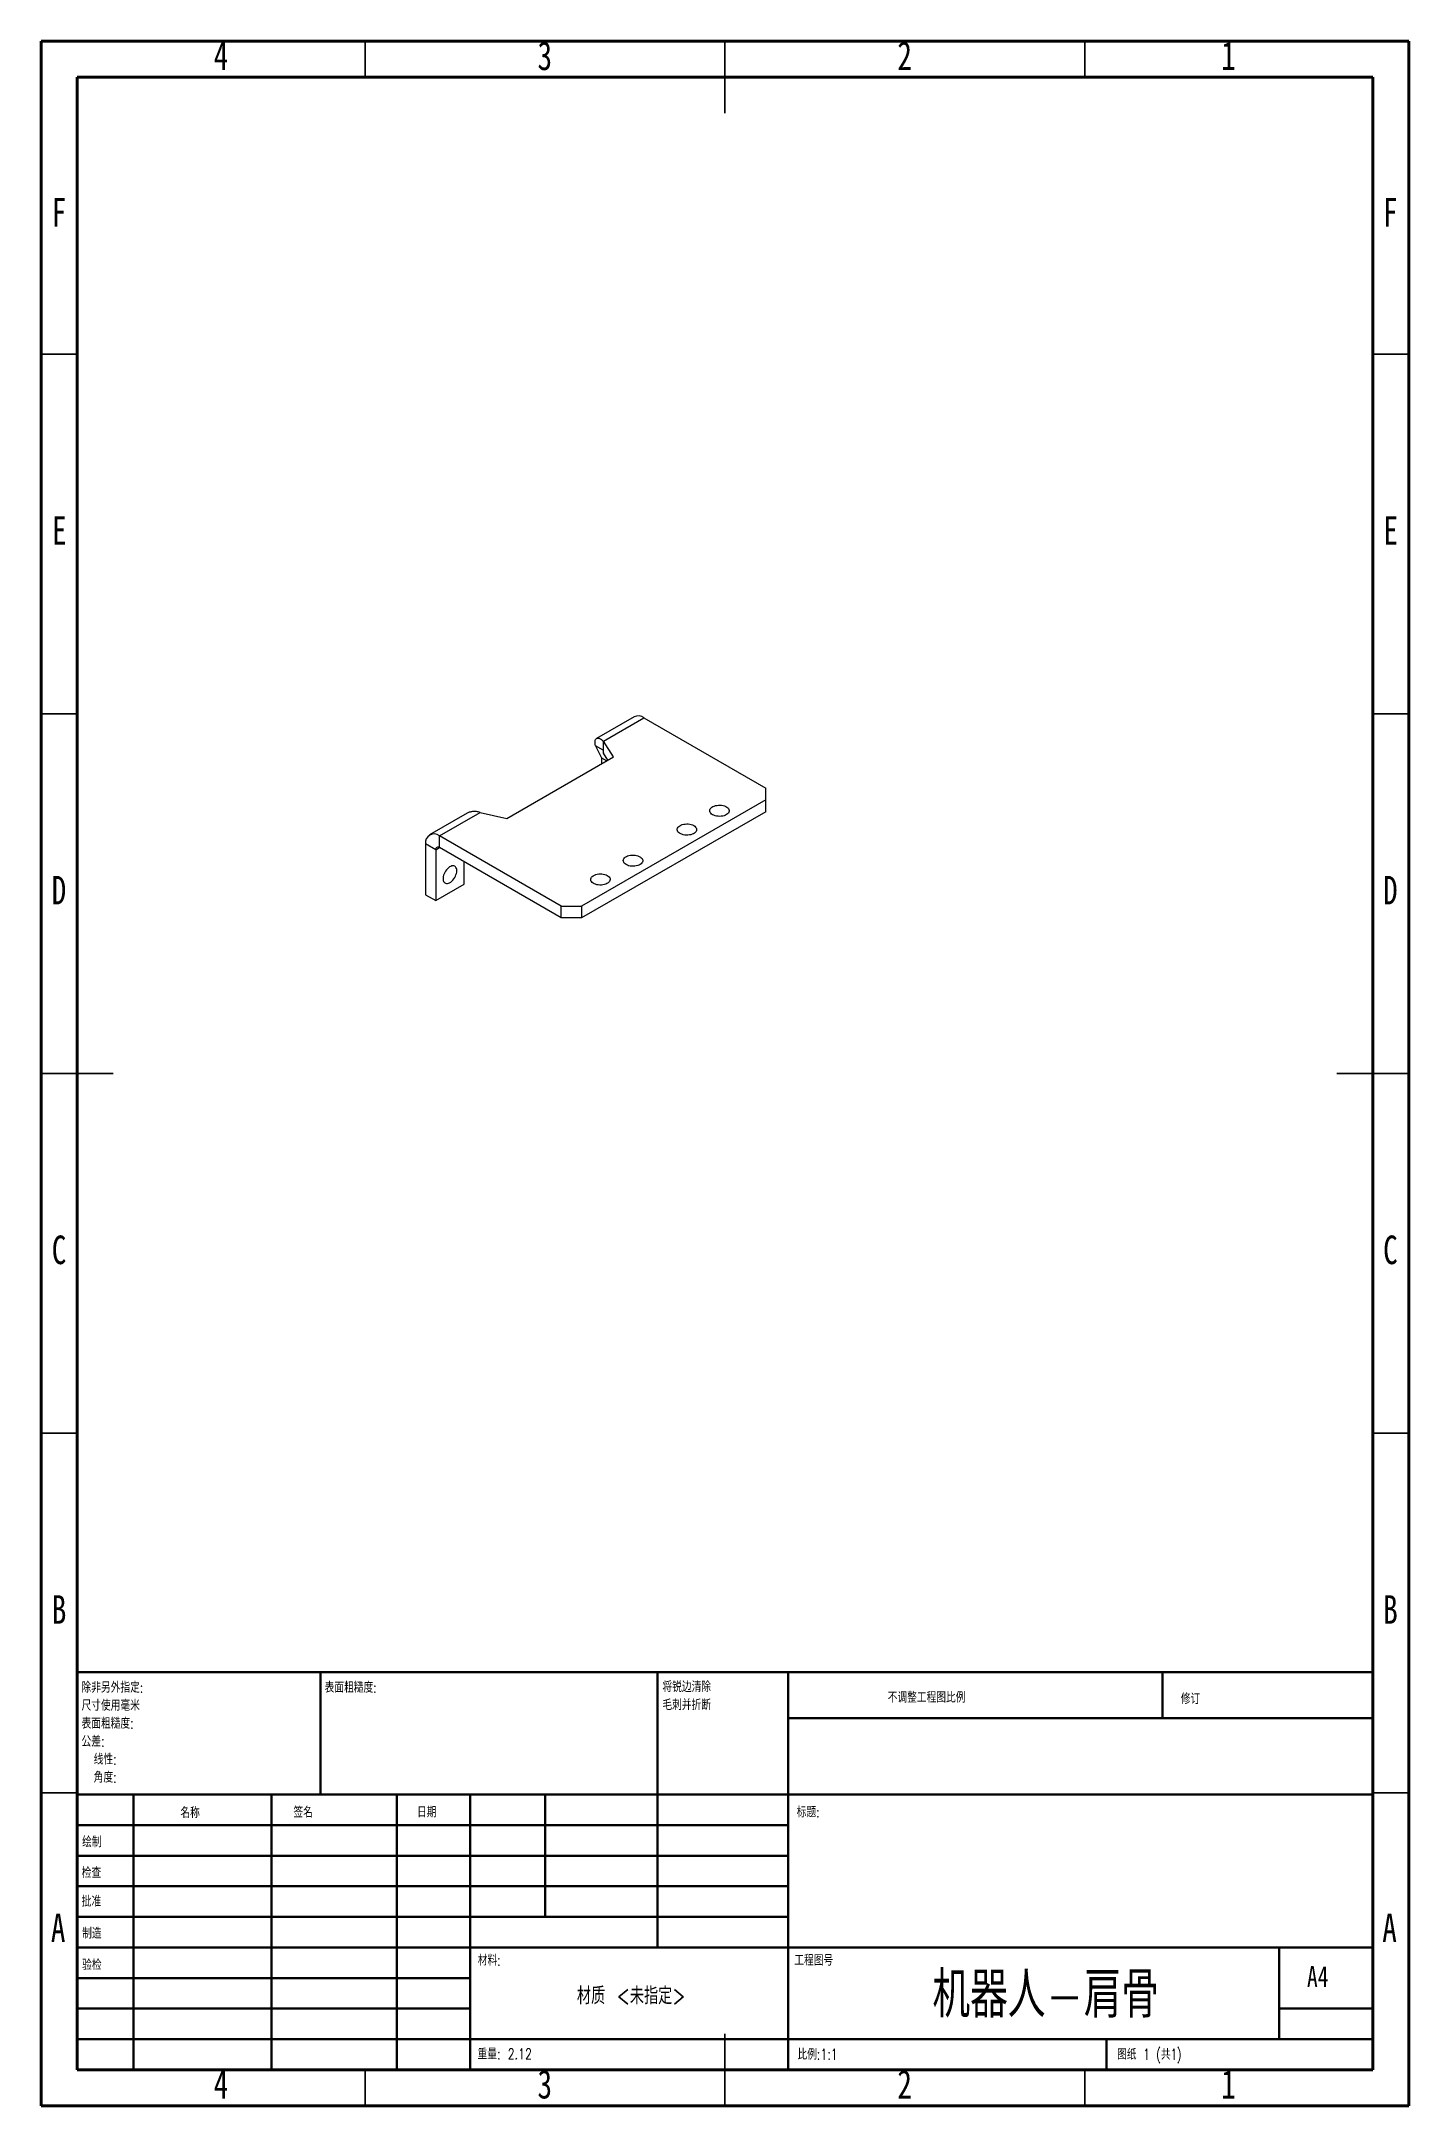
# Model space of a CAD drawing. Header units: millimetres. Extents: x 15 to 205, y 5 to 292.
import ezdxf

# ---------------------------------------------------------------- set-up
doc = ezdxf.new("R2010")
doc.units = ezdxf.units.MM
doc.styles.add('SLDTEXTSTYLE0', font='TXT', dxfattribs={"width": 0.75})
doc.styles.add('SLDTEXTSTYLE1', font='TXT', dxfattribs={"width": 0.75, "bigfont": 'bigfont'})
doc.styles.add('SLDTEXTSTYLE2', font='TXT', dxfattribs={"width": 0.694444, "bigfont": 'bigfont'})

# ---------------------------------------------------------------- blocks, each defined once
blk = doc.blocks.new('SW_NOTE_0')
at = {"color": 0, "linetype": 'Continuous', "lineweight": 0, "char_height": 1.5, "attachment_point": 1, "style": 'SLDTEXTSTYLE1'}
for s, insert in [('\\M+18F9C\\M+194F1另\\M+18A4F\\M+18E77\\M+192E8:', (0, 1.93)), ('\\M+18EDA\\M+190A1\\M+18E67\\M+19770\\M+19F7C\\M+195C4', (0, -0.57)), ('\\M+1955C\\M+196CA\\M+19165糙\\M+19378:', (0, -3.07)), ('\\M+18CF6\\M+18DB7:', (0, -5.57)), ('线\\M+190AB:', (1.69, -8.07)), ('\\M+18A70\\M+19378:', (1.69, -10.57))]:
    blk.add_mtext(s, dxfattribs=dict(at, insert=insert))
blk = doc.blocks.new('SW_NOTE_1')
at = {"color": 0, "linetype": 'Continuous', "lineweight": 0, "char_height": 1.5, "attachment_point": 1, "style": 'SLDTEXTSTYLE1'}
for s, insert in [('\\M+18FAB锐边\\M+190B4\\M+18F9C', (0, 1.93)), ('\\M+196D1\\M+18E68\\M+19BF3\\M+190DC\\M+19266', (0, -0.57))]:
    blk.add_mtext(s, dxfattribs=dict(at, insert=insert))

msp = doc.modelspace()

# ---------------------------------------------------------------- linework, layer by layer
at = {"color": 7, "linetype": 'Continuous', "lineweight": 70}
for p, q in [((15, 5), (15, 292)), ((15, 292), (205, 292)), ((205, 292), (205, 5)), ((20, 10), (20, 287)), ((20, 287), (200, 287)), ((200, 287), (200, 10)), ((200, 10), (20, 10)), ((205, 5), (15, 5))]:
    msp.add_line(p, q, dxfattribs=at)
at = {"color": 7, "linetype": 'Continuous', "lineweight": 35}
for p, q in [((60, 287), (60, 292)), ((110, 292), (110, 282)), ((110, 287), (110, 292)), ((160, 287), (160, 292)), ((20, 248.5), (15, 248.5)), ((200, 248.5), (205, 248.5)), ((20, 198.5), (15, 198.5)), ((200, 198.5), (205, 198.5)), ((15, 148.5), (25, 148.5)), ((20, 148.5), (15, 148.5)), ((205, 148.5), (195, 148.5)), ((200, 148.5), (205, 148.5)), ((20, 98.5), (15, 98.5)), ((200, 98.5), (205, 98.5)), ((20, 48.5), (15, 48.5)), ((200, 48.5), (205, 48.5)), ((110, 5), (110, 15)), ((60, 10), (60, 5)), ((110, 10), (110, 5)), ((160, 10), (160, 5))]:
    msp.add_line(p, q, dxfattribs=at)
at = {"color": 7, "linetype": 'Continuous', "lineweight": 25}
for p, q in [((97.38, 198.08), (92.16, 195.07)), ((93.1, 194.68), (98.74, 197.94)), ((98.74, 197.94), (115.67, 188.17)), ((79.68, 183.97), (94.53, 192.54)), ((93.09, 193.44), (92.02, 194.06)), ((92.02, 194.06), (92.85, 192.39)), ((92.85, 192.39), (93.56, 191.98)), ((92.85, 192.39), (92.85, 191.57)), ((94.53, 192.54), (93.1, 194.68)), ((93.1, 193.05), (93.1, 194.68)), ((93.74, 192.08), (93.1, 193.05)), ((115.67, 186.54), (115.67, 188.17)), ((74.17, 184.68), (68.95, 181.67)), ((70.32, 181.53), (75.96, 184.79)), ((75.96, 184.79), (79.68, 183.97)), ((115.67, 186.54), (90.07, 171.76)), ((115.67, 184.9), (90.07, 170.13)), ((115.67, 184.9), (115.67, 186.54)), ((87.24, 171.76), (70.32, 181.53)), ((70.32, 179.9), (70.32, 181.53)), ((69.8, 179.6), (68.38, 180.41)), ((68.38, 180.41), (68.38, 173.36)), ((69.8, 179.6), (70.32, 179.9)), ((69.8, 179.6), (69.8, 172.55)), ((87.24, 170.13), (70.32, 179.9)), ((73.76, 174.83), (73.76, 177.91)), ((68.38, 173.36), (69.8, 172.55)), ((69.8, 172.55), (73.76, 174.83)), ((87.24, 171.76), (90.07, 171.76)), ((87.24, 170.13), (87.24, 171.76)), ((90.07, 170.13), (87.24, 170.13)), ((90.07, 171.76), (90.07, 170.13))]:
    msp.add_line(p, q, dxfattribs=at)
at = {"color": 7, "linetype": 'Continuous', "lineweight": 50}
for p, q in [((20, 65.25), (200, 65.25)), ((20, 65.25), (20, 10)), ((53.8, 48.25), (53.8, 65.25)), ((100.6, 65.25), (100.6, 27)), ((118.8, 65.25), (118.8, 10)), ((170.8, 58.88), (170.8, 65.25)), ((200, 58.88), (118.8, 58.88)), ((200, 48.25), (20, 48.25)), ((27.8, 48.25), (27.8, 10)), ((46.99, 48.25), (46.99, 10)), ((64.4, 48.25), (64.4, 10)), ((74.6, 10), (74.6, 48.25)), ((85, 31.25), (85, 48.25)), ((118.8, 44), (20, 44)), ((118.8, 39.75), (20, 39.75)), ((118.8, 35.5), (20, 35.5)), ((118.8, 31.25), (20, 31.25)), ((74.6, 27), (20, 27)), ((74.6, 27), (200, 27)), ((187, 14.25), (187, 27)), ((74.6, 22.75), (20, 22.75)), ((74.6, 18.5), (20, 18.5)), ((200, 18.5), (187, 18.5)), ((20, 14.25), (200, 14.25)), ((163, 10), (163, 14.25))]:
    msp.add_line(p, q, dxfattribs=at)
at = {"color": 7, "linetype": 'Continuous', "lineweight": 25, "flags": 128}
for points in [[(108.28, 184.48), (108.14, 184.57), (108.03, 184.68), (107.95, 184.8), (107.9, 184.92), (107.89, 185.04), (107.91, 185.17), (107.96, 185.29), (108.05, 185.4), (108.17, 185.51), (108.32, 185.6), (108.49, 185.68), (108.68, 185.74), (108.89, 185.78), (109.1, 185.8), (109.32, 185.81), (109.53, 185.79), (109.74, 185.75), (109.93, 185.69), (110.11, 185.62), (110.26, 185.53), (110.39, 185.43), (110.49, 185.32), (110.55, 185.2), (110.58, 185.07), (110.58, 184.95), (110.54, 184.83), (110.47, 184.71), (110.36, 184.6), (110.23, 184.5), (110.07, 184.41), (109.89, 184.34), (109.69, 184.29), (109.48, 184.26), (109.26, 184.25), (109.05, 184.26), (108.83, 184.28), (108.63, 184.33), (108.45, 184.4), (108.28, 184.48)], [(105.66, 182.97), (105.81, 182.87), (105.92, 182.76), (106, 182.65), (106.05, 182.52), (106.06, 182.4), (106.04, 182.27), (105.98, 182.15), (105.89, 182.04), (105.77, 181.93), (105.63, 181.84), (105.45, 181.76), (105.26, 181.7), (105.06, 181.66), (104.85, 181.64), (104.63, 181.64), (104.41, 181.65), (104.21, 181.69), (104.01, 181.75), (103.84, 181.82), (103.68, 181.91), (103.55, 182.01), (103.46, 182.12), (103.39, 182.24), (103.36, 182.37), (103.37, 182.49), (103.41, 182.62), (103.48, 182.73), (103.58, 182.84), (103.72, 182.94), (103.88, 183.03), (104.06, 183.1), (104.26, 183.15), (104.47, 183.18), (104.68, 183.19), (104.9, 183.19), (105.11, 183.16), (105.31, 183.11), (105.5, 183.05), (105.66, 182.97)], [(96.26, 177.54), (96.12, 177.63), (96.01, 177.74), (95.93, 177.86), (95.88, 177.98), (95.86, 178.1), (95.89, 178.23), (95.94, 178.35), (96.03, 178.46), (96.15, 178.57), (96.3, 178.66), (96.47, 178.74), (96.66, 178.8), (96.87, 178.84), (97.08, 178.86), (97.3, 178.87), (97.51, 178.85), (97.72, 178.81), (97.91, 178.76), (98.09, 178.68), (98.24, 178.59), (98.37, 178.49), (98.47, 178.38), (98.53, 178.26), (98.56, 178.14), (98.56, 178.01), (98.52, 177.89), (98.45, 177.77), (98.34, 177.66), (98.21, 177.56), (98.05, 177.47), (97.87, 177.41), (97.67, 177.35), (97.46, 177.32), (97.24, 177.31), (97.03, 177.32), (96.81, 177.34), (96.61, 177.39), (96.43, 177.46), (96.26, 177.54)], [(72.73, 176.69), (72.72, 176.86), (72.68, 177.01), (72.62, 177.14), (72.54, 177.24), (72.44, 177.32), (72.32, 177.36), (72.19, 177.37), (72.04, 177.35), (71.89, 177.3), (71.74, 177.22), (71.59, 177.11), (71.44, 176.97), (71.3, 176.82), (71.17, 176.64), (71.06, 176.46), (70.97, 176.26), (70.9, 176.06), (70.85, 175.87), (70.83, 175.68), (70.83, 175.5), (70.85, 175.34), (70.9, 175.2), (70.97, 175.08), (71.06, 175), (71.17, 174.94), (71.3, 174.91), (71.44, 174.91), (71.59, 174.95), (71.74, 175.02), (71.89, 175.11), (72.04, 175.23), (72.19, 175.38), (72.32, 175.54), (72.44, 175.73), (72.54, 175.92), (72.62, 176.11), (72.68, 176.31), (72.72, 176.51), (72.73, 176.69)], [(93.64, 176.03), (93.78, 175.93), (93.9, 175.82), (93.98, 175.71), (94.03, 175.59), (94.04, 175.46), (94.02, 175.34), (93.96, 175.21), (93.87, 175.1), (93.75, 174.99), (93.6, 174.9), (93.43, 174.83), (93.24, 174.76), (93.04, 174.72), (92.82, 174.7), (92.61, 174.7), (92.39, 174.72), (92.19, 174.75), (91.99, 174.81), (91.81, 174.88), (91.66, 174.97), (91.53, 175.07), (91.44, 175.18), (91.37, 175.3), (91.34, 175.43), (91.35, 175.55), (91.39, 175.68), (91.46, 175.8), (91.56, 175.91), (91.7, 176), (91.86, 176.09), (92.04, 176.16), (92.24, 176.21), (92.45, 176.24), (92.66, 176.25), (92.88, 176.25), (93.09, 176.22), (93.29, 176.17), (93.48, 176.11), (93.64, 176.03)]]:
    msp.add_lwpolyline(points, dxfattribs=at)
at = {"color": 7, "linetype": 'Continuous', "lineweight": 25}
for centre, radius, start, end in [((97.95, 196.88), 1.33, 53.1466, 115.5429), ((69.57, 180.6), 1.2, 51.1471, 188.8636), ((70.12, 179.65), 0.322, 50.7967, 189.214)]:
    msp.add_arc(centre, radius, start, end, dxfattribs=at)
for points, knots in [([(92.02, 194.06), (91.95, 194.31), (91.93, 194.53), (91.98, 194.88), (92.05, 195), (92.27, 195.13), (92.41, 195.13), (92.74, 195), (92.92, 194.87), (93.1, 194.68)], [0, 0, 0, 0, 0.25, 0.25, 0.5, 0.5, 0.75, 0.75, 1, 1, 1, 1]), ([(93.09, 193.46), (93.08, 193.44), (93.07, 193.4), (93.09, 193.24), (93.1, 193.16)], [0, 0, 0, 0, 0.4999229, 1, 1, 1, 1]), ([(75.96, 184.79), (75.8, 184.84), (75.48, 184.92), (75.01, 184.94), (74.56, 184.87), (74.3, 184.74), (74.17, 184.68)], [0, 0, 0, 0, 0.250026, 0.500052, 0.750077, 1, 1, 1, 1])]:
    msp.add_open_spline(points, degree=3, knots=knots, dxfattribs=at)

# ---------------------------------------------------------------- block references
at = {"color": 7, "linetype": 'Continuous', "lineweight": 0}
for name, p in [('SW_NOTE_0', (20.59, 61.99)), ('SW_NOTE_1', (101.31, 62.07))]:
    msp.add_blockref(name, p, dxfattribs=at)

# ---------------------------------------------------------------- texts
for s, insert, char_height, attachment_point, style in [('4', (39.96, 291.97), 3.97, 2, 'SLDTEXTSTYLE0'), ('3', (84.96, 291.97), 3.97, 2, 'SLDTEXTSTYLE0'), ('2', (134.96, 291.97), 3.97, 2, 'SLDTEXTSTYLE0'), ('1', (179.96, 291.97), 3.97, 2, 'SLDTEXTSTYLE0'), ('F', (17.46, 270.22), 3.97, 2, 'SLDTEXTSTYLE0'), ('F', (202.46, 270.22), 3.97, 2, 'SLDTEXTSTYLE0'), ('E', (17.51, 225.97), 3.97, 2, 'SLDTEXTSTYLE0'), ('E', (202.51, 225.97), 3.97, 2, 'SLDTEXTSTYLE0'), ('D', (17.45, 175.97), 3.97, 2, 'SLDTEXTSTYLE0'), ('D', (202.45, 175.97), 3.97, 2, 'SLDTEXTSTYLE0'), ('C', (17.46, 125.97), 3.97, 2, 'SLDTEXTSTYLE0'), ('C', (202.46, 125.97), 3.97, 2, 'SLDTEXTSTYLE0'), ('B', (17.47, 75.97), 3.97, 2, 'SLDTEXTSTYLE0'), ('B', (202.47, 75.97), 3.97, 2, 'SLDTEXTSTYLE0'), ('\\M+1955C\\M+196CA\\M+19165糙\\M+19378:', (54.37, 63.92), 1.5, 1, 'SLDTEXTSTYLE1'), ('\\M+19573调\\M+190AE\\M+18D48\\M+192F6图\\M+194E4\\M+197E1', (132.61, 62.53), 1.5, 1, 'SLDTEXTSTYLE1'), ('\\M+18F43订', (173.33, 62.33), 1.5, 1, 'SLDTEXTSTYLE1'), ('\\M+196BC\\M+18FCC', (34.32, 46.5), 1.5, 1, 'SLDTEXTSTYLE1'), ('签\\M+196BC', (50.03, 46.56), 1.5, 1, 'SLDTEXTSTYLE1'), ('\\M+193FA\\M+18AFA', (67.21, 46.58), 1.5, 1, 'SLDTEXTSTYLE1'), ('标题:', (119.96, 46.58), 1.5, 1, 'SLDTEXTSTYLE1'), ('绘\\M+190A7', (20.68, 42.43), 1.5, 1, 'SLDTEXTSTYLE1'), ('检查', (20.62, 38.15), 1.5, 1, 'SLDTEXTSTYLE1'), ('A', (17.34, 31.72), 3.97, 2, 'SLDTEXTSTYLE0'), ('\\M+194E1\\M+18F79', (20.62, 34.18), 1.5, 1, 'SLDTEXTSTYLE1'), ('A', (202.34, 31.72), 3.97, 2, 'SLDTEXTSTYLE0'), ('\\M+190A7\\M+191A2', (20.68, 29.73), 1.5, 1, 'SLDTEXTSTYLE1'), ('\\M+18DDE\\M+197BF:', (75.65, 25.99), 1.5, 1, 'SLDTEXTSTYLE1'), ('\\M+18D48\\M+192F6图\\M+18D86', (119.63, 25.99), 1.5, 1, 'SLDTEXTSTYLE1'), ('验检', (20.68, 25.35), 1.5, 1, 'SLDTEXTSTYLE1'), ('\\M+18AF7\\M+18AED\\M+1906C-\\M+18CA8\\M+18D9C', (154.57, 23.61), 6.35, 2, 'SLDTEXTSTYLE1'), ('A4', (190.87, 24.41), 2.91, 1, 'SLDTEXTSTYLE0'), ('\\M+18DDE质 <\\M+196A2\\M+18E77\\M+192E8>', (96.97, 21.49), 2.3813, 2, 'SLDTEXTSTYLE1'), ('\\M+18F64\\M+197CA: 2.12', (75.62, 12.95), 1.4986, 1, 'SLDTEXTSTYLE1'), ('\\M+194E4\\M+197E1:1:1', (120.07, 12.9), 1.5, 1, 'SLDTEXTSTYLE1'), ('图纸 1 (\\M+18BA41)', (164.48, 12.9), 1.5, 1, 'SLDTEXTSTYLE2'), ('4', (39.96, 9.97), 3.97, 2, 'SLDTEXTSTYLE0'), ('3', (84.96, 9.97), 3.97, 2, 'SLDTEXTSTYLE0'), ('2', (134.96, 9.97), 3.97, 2, 'SLDTEXTSTYLE0'), ('1', (179.96, 9.97), 3.97, 2, 'SLDTEXTSTYLE0')]:
    msp.add_mtext(s, dxfattribs=dict(at, insert=insert, char_height=char_height, attachment_point=attachment_point, style=style))

doc.saveas('drawing.dxf')
